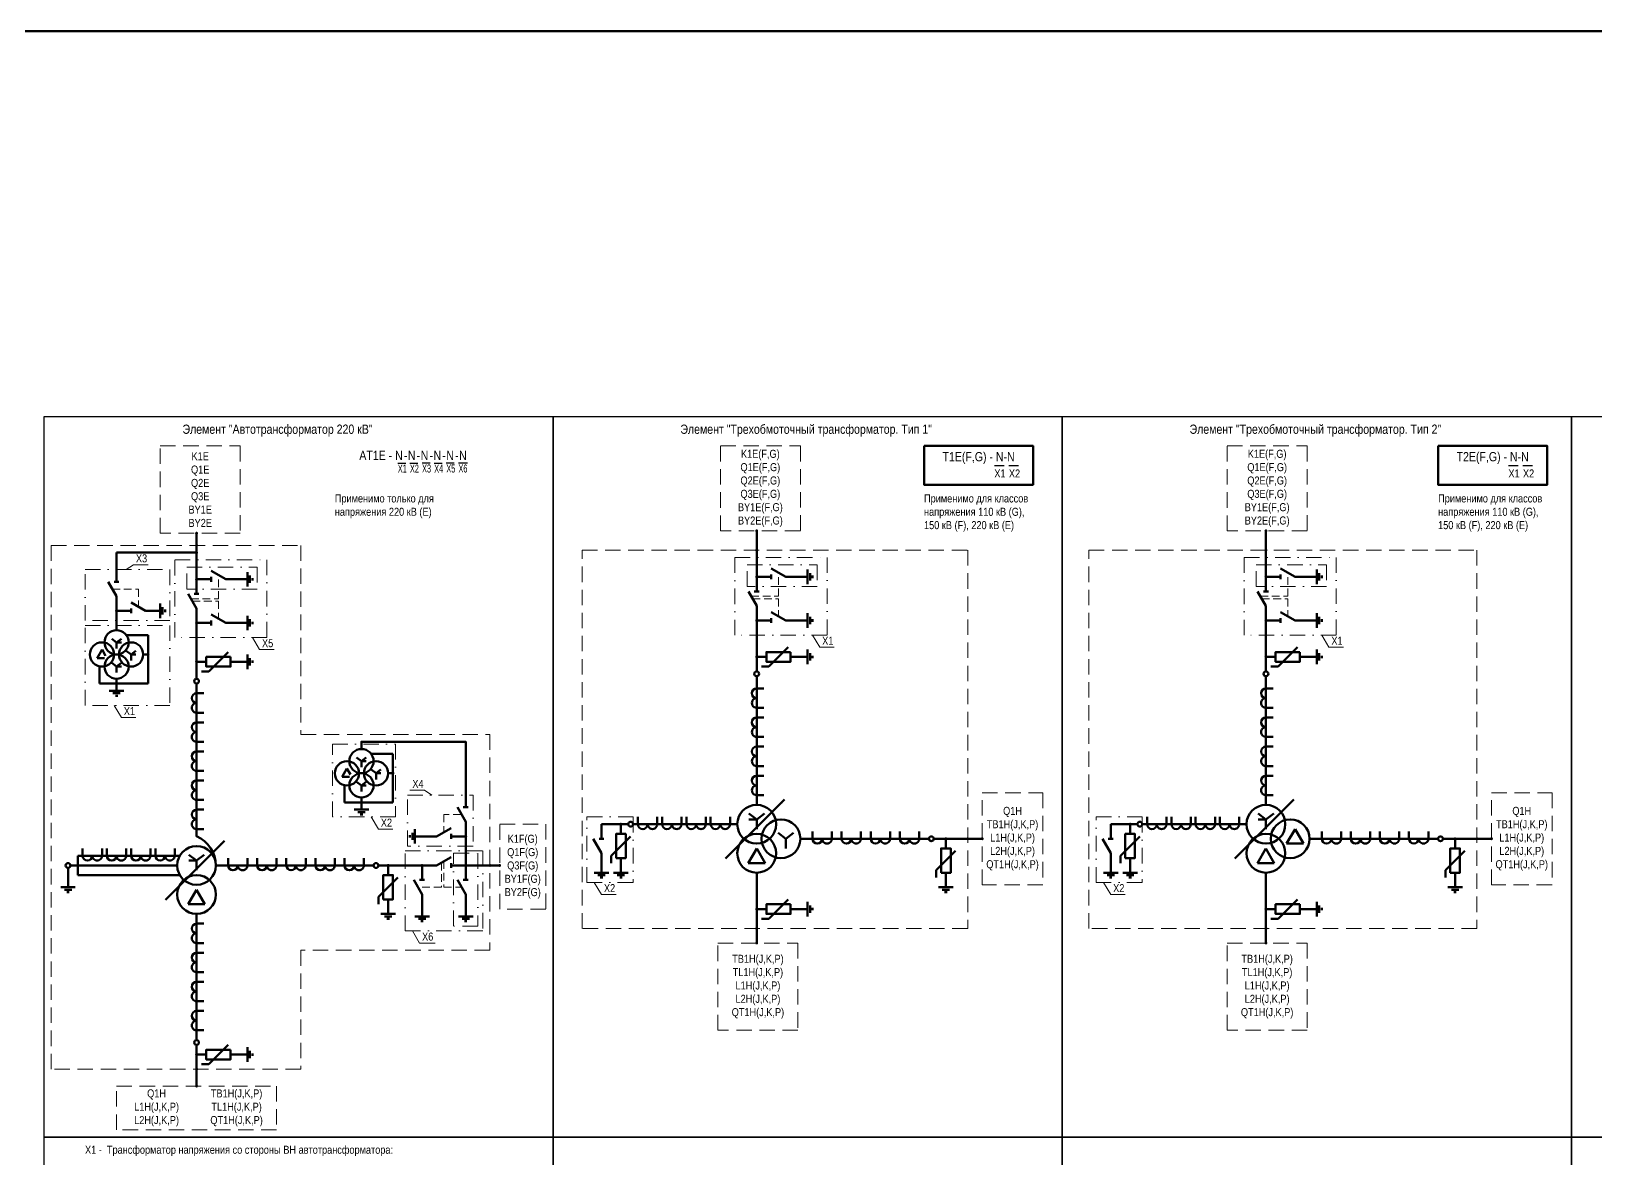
# Model space of a CAD drawing. Header units: millimetres. Extents: x 2565 to 10526, y 3800 to 9503.
# Drawn here: x 7412 to 8057, y 7320 to 7785 of the extents above; entities that cross this region are included whole.
import ezdxf
from ezdxf.enums import TextEntityAlignment as Align

# ---------------------------------------------------------------- set-up
doc = ezdxf.new("R2010")
doc.units = ezdxf.units.MM
doc.linetypes.add('штриховая2', pattern=[9.525, 6.35, -3.175])
doc.linetypes.add('штрихпунктирная2', pattern=[12.7, 6.35, -3.175, 0, -3.175])
for name, color, linetype, lineweight in [('Обводящая', 1, 'штрихпунктирная2', 13), ('Основная', 7, 'Continuous', 30), ('Толстая', 7, 'Continuous', 53), ('Штриховая', 7, 'штриховая2', 20)]:
    doc.layers.add(name, color=color, linetype=linetype, lineweight=lineweight)
doc.layers.add('Рамка', color=190, linetype='Continuous', lineweight=25, plot=False)
doc.styles.add('Narrow', font='ARIALN.TTF')
doc.styles.add('Вывод', font='tahoma.ttf', dxfattribs={"height": 2.5})
doc.styles.add('Компонент', font='ARIALN.TTF', dxfattribs={"height": 3.5})
doc.styles.add('Функция', font='ARIALN.TTF', dxfattribs={"height": 2})

# ---------------------------------------------------------------- blocks, each defined once
blk = doc.blocks.new('*U44')
at = {"color": 0, "ltscale": 0.35}
for q in [(4, 4), (-7, -4)]:
    blk.add_line((-4, -4), q, dxfattribs=at)
at = {"color": 0}
for p, q in [((9, 0), (5, 0)), ((-5, 0), (-9, 0))]:
    blk.add_line(p, q, dxfattribs=at)
at = {"color": 0, "ltscale": 0.35}
blk.add_lwpolyline([(5, 2), (-5, 2), (-5, -2), (5, -2)], close=True, dxfattribs=at)
at = {"layer": 'Основная'}
for tag, height, style, p in [('ОУ', 3.5, 'Компонент', (0, 6)), ('В1', 2.5, 'Вывод', (-7, -2)), ('F', 2, 'Функция', (-3, -5)), ('В2', 2.5, 'Вывод', (7, -2))]:
    blk.add_attdef(tag, text='', height=height, dxfattribs=dict(at, style=style)).set_placement(p, align=Align.MIDDLE_CENTER)
blk = doc.blocks.new('*U28')
at = {"color": 0}
for p, q in [((-3, 0), (0, 0)), ((0, -3), (0, 3)), ((1, -1.5), (1, 1.5)), ((2, -0.5), (2, 0.5))]:
    blk.add_line(p, q, dxfattribs=at)
blk = doc.blocks.new('*U16')
at = {"ltscale": 0.25}
for p, q in [((-3.46, -4), (0, 2)), ((0, 2), (3.46, -4)), ((-3.46, -4), (3.46, -4))]:
    blk.add_line(p, q, dxfattribs=at)
blk.add_circle((0, 0), 8, dxfattribs=at)
at = {"layer": 'Основная', "style": 'Компонент'}
blk.add_attdef('ОУ', text='', height=3.5, dxfattribs=at).set_placement((17, 0), align=Align.MIDDLE_CENTER)
blk = doc.blocks.new('*U17')
at = {"ltscale": 0.25}
for p, q in [((0, 0), (-20, 0)), ((14.44, 0), (0, 0))]:
    blk.add_line(p, q, dxfattribs=at)
blk.add_lwpolyline([(-18, 0, 1, 0, 0), (-20, 0, 0, 0, 0)], format="xyseb", dxfattribs=at)
at = {"layer": 'Основная', "style": 'Вывод'}
blk.add_attdef('ОС', text='', height=2.5, dxfattribs=at).set_placement((3, 2), align=Align.MIDDLE_CENTER)
blk = doc.blocks.new('*U18')
at = {"ltscale": 0.25}
for q in [(-3.2, 4.4), (3.2, 4.4), (0, -2), (3.21, 2)]:
    blk.add_line((0, 2), q, dxfattribs=at)
blk.add_circle((0, 0), 8, dxfattribs=at)
blk.add_arc((5.23, -0.15), 13.23, 113.28026, 179.33961, dxfattribs=at)
at = {"layer": 'Основная', "style": 'Компонент'}
blk.add_attdef('ОУ', text='', height=3.5, dxfattribs=at).set_placement((-17, 0), align=Align.MIDDLE_CENTER)
blk = doc.blocks.new('*U43')
at = {"color": 0, "ltscale": 0.25}
for p, q in [((-4, 0), (-4, 3)), ((4, 0), (4, 3))]:
    blk.add_line(p, q, dxfattribs=at)
at = {"color": 0, "lineweight": 50}
blk.add_line((5, 0), (-5, 0), dxfattribs=at)
at = {"color": 0, "ltscale": 0.25}
for centre, major_axis, start_param, end_param in [((2, 0), (0, -2), 4.712389, 7.853982), ((-2, 0), (2, 0), 3.141593, 6.283185)]:
    blk.add_ellipse(centre, major_axis=major_axis, ratio=1, start_param=start_param, end_param=end_param, dxfattribs=at)
at = {"layer": 'Основная'}
for tag, height, style, p in [('В1', 2.5, 'Вывод', (-6, 5)), ('В2', 2.5, 'Вывод', (6, 5)), ('ОУ', 3.5, 'Компонент', (0, -6))]:
    blk.add_attdef(tag, text='', height=height, dxfattribs=dict(at, style=style)).set_placement(p, align=Align.MIDDLE_CENTER)
blk = doc.blocks.new('*U45')
at = {"color": 0}
for p, q in [((0, 5), (0, 9)), ((0, -9), (0, -5))]:
    blk.add_line(p, q, dxfattribs=at)
at = {"color": 0, "ltscale": 0.35}
for q in [(4, 4), (-4, -7)]:
    blk.add_line((-4, -4), q, dxfattribs=at)
blk.add_lwpolyline([(-2, -5), (-2, 5), (2, 5), (2, -5)], close=True, dxfattribs=at)
at = {"layer": 'Основная'}
for tag, height, style, p in [('В1', 2.5, 'Вывод', (2, 7)), ('ОУ', 3.5, 'Компонент', (-6, 0)), ('F', 2, 'Функция', (-3, -5)), ('В2', 2.5, 'Вывод', (2, -7))]:
    blk.add_attdef(tag, text='', height=height, dxfattribs=dict(at, style=style)).set_placement(p, align=Align.MIDDLE_CENTER)
blk = doc.blocks.new('*U31')
at = {"color": 0}
for p, q in [((-3, 0), (3, 0)), ((0, 3), (0, 0)), ((-1.5, -1), (1.5, -1)), ((-0.5, -2), (0.5, -2))]:
    blk.add_line(p, q, dxfattribs=at)
blk = doc.blocks.new('*U191')
at = {"color": 0}
blk.add_line((0, 0), (6, 3.43), dxfattribs=at)
blk = doc.blocks.new('*U35')
at = {"color": 0}
blk.add_line((0, -1), (0, 1), dxfattribs=at)
blk = doc.blocks.new('*U33')
at = {"color": 0}
for p, q in [((0, 3), (0, 9)), ((0, -9), (0, -3))]:
    blk.add_line(p, q, dxfattribs=at)
at = {"color": 0, "ltscale": 0.25, "rotation": 89.99999999999999}
for name, p in [('*U191', (0, -3)), ('*U35', (0, 3))]:
    blk.add_blockref(name, p, dxfattribs=at)
at = {"layer": 'Основная'}
for tag, height, style, p in [('В1', 2.5, 'Вывод', (2, 7)), ('ОУ', 3.5, 'Компонент', (-12, 0)), ('В2', 2.5, 'Вывод', (2, -7))]:
    blk.add_attdef(tag, text='', height=height, dxfattribs=dict(at, style=style)).set_placement(p, align=Align.MIDDLE_CENTER)
blk = doc.blocks.new('*U27')
at = {"color": 0}
for p, q in [((-3, 0), (3, 0)), ((0, 3), (0, 0)), ((-1.5, -1), (1.5, -1)), ((-0.5, -2), (0.5, -2))]:
    blk.add_line(p, q, dxfattribs=at)
blk = doc.blocks.new('*U42')
at = {"color": 0, "lineweight": 50}
blk.add_line((0, -5), (0, 5), dxfattribs=at)
at = {"color": 0, "ltscale": 0.25}
for p, q in [((0, 4), (3, 4)), ((0, -4), (3, -4))]:
    blk.add_line(p, q, dxfattribs=at)
for centre, major_axis, start_param, end_param in [((0, -2), (-2, 0), 4.712389, 7.853982), ((0, 2), (0, -2), 3.141593, 6.283185)]:
    blk.add_ellipse(centre, major_axis=major_axis, ratio=1, start_param=start_param, end_param=end_param, dxfattribs=at)
at = {"layer": 'Основная'}
for tag, height, style, p in [('В1', 2.5, 'Вывод', (5, 6)), ('ОУ', 3.5, 'Компонент', (-6, 0)), ('В2', 2.5, 'Вывод', (5, -6))]:
    blk.add_attdef(tag, text='', height=height, dxfattribs=dict(at, style=style)).set_placement(p, align=Align.MIDDLE_CENTER)
blk = doc.blocks.new('*U22')
at = {"ltscale": 0.25}
for q in [(-3.2, 4.4), (3.2, 4.4), (0, -2), (3.21, 2)]:
    blk.add_line((0, 2), q, dxfattribs=at)
blk.add_circle((0, 0), 8, dxfattribs=at)
at = {"layer": 'Основная', "style": 'Компонент'}
blk.add_attdef('ОУ', text='', height=3.5, dxfattribs=at).set_placement((-17, 0), align=Align.MIDDLE_CENTER)
blk = doc.blocks.new('*U62')
at = {"ltscale": 0.25}
for q in [(-5.2, 2.4), (1.2, 2.4), (-2, -4)]:
    blk.add_line((-2, 0), q, dxfattribs=at)
blk.add_circle((0, 0), 8, dxfattribs=at)
at = {"layer": 'Основная', "style": 'Компонент'}
blk.add_attdef('ОУ', text='', height=3.5, dxfattribs=at).set_placement((0, -17), align=Align.MIDDLE_CENTER)
blk = doc.blocks.new('*U94')
at = {"color": 0}
for p, q in [((-9, 0), (-3, 0)), ((3, 0), (9, 0))]:
    blk.add_line(p, q, dxfattribs=at)
at = {"color": 0, "ltscale": 0.25}
for name, p in [('*U191', (-3, 0)), ('*U35', (3, 0))]:
    blk.add_blockref(name, p, dxfattribs=at)
at = {"layer": 'Основная'}
for tag, height, style, p in [('ОУ', 3.5, 'Компонент', (0, 12)), ('В2', 2.5, 'Вывод', (-7, -2)), ('В1', 2.5, 'Вывод', (7, -2))]:
    blk.add_attdef(tag, text='', height=height, dxfattribs=dict(at, style=style)).set_placement(p, align=Align.MIDDLE_CENTER)
blk = doc.blocks.new('*U25')
at = {"color": 0}
for p, q in [((-3, 0), (0, 0)), ((0, -3), (0, 3)), ((1, -1.5), (1, 1.5)), ((2, -0.5), (2, 0.5))]:
    blk.add_line(p, q, dxfattribs=at)
blk = doc.blocks.new('*U41')
at = {"color": 0}
for p, q in [((-3, 0), (-9, 0)), ((9, 0), (3, 0))]:
    blk.add_line(p, q, dxfattribs=at)
at = {"color": 0, "ltscale": 0.25, "xscale": -1}
for name, p in [('*U191', (3, 0)), ('*U35', (-3, 0))]:
    blk.add_blockref(name, p, dxfattribs=at)
at = {"layer": 'Основная'}
for tag, height, style, p in [('ОУ', 3.5, 'Компонент', (0, 12)), ('В1', 2.5, 'Вывод', (-7, -2)), ('В2', 2.5, 'Вывод', (7, -2))]:
    blk.add_attdef(tag, text='', height=height, dxfattribs=dict(at, style=style)).set_placement(p, align=Align.MIDDLE_CENTER)
blk = doc.blocks.new('*U20')
at = {"color": 0, "ltscale": 0.35}
for p, q in [((0, 2), (-2, -1.5)), ((0, 2), (1.5, -0.5)), ((-2, -1.5), (1, -1.5))]:
    blk.add_line(p, q, dxfattribs=at)
blk.add_circle((0, 0), 5, dxfattribs=at)
at = {"ltscale": 0.35, "style": 'Компонент'}
blk.add_attdef('ОУ', text='', height=3.5, dxfattribs=at).set_placement((-3, 10), align=Align.MIDDLE_CENTER)
blk = doc.blocks.new('*U19')
at = {"color": 0, "ltscale": 0.35}
for q in [(-2, 1.5), (2, 1.5), (2, 0), (0, -2.5)]:
    blk.add_line((0, 0), q, dxfattribs=at)
blk.add_circle((0, 0), 5, dxfattribs=at)
at = {"ltscale": 0.35, "style": 'Компонент'}
blk.add_attdef('ОУ', text='', height=3.5, dxfattribs=at).set_placement((0, 8), align=Align.MIDDLE_CENTER)
blk = doc.blocks.new('*U21')
at = {"color": 0, "ltscale": 0.35}
for q in [(-2, 1.5), (2, 1.5), (2, 0), (0, -2.5)]:
    blk.add_line((0, 0), q, dxfattribs=at)
blk.add_circle((0, 0), 5, dxfattribs=at)
at = {"ltscale": 0.35, "style": 'Компонент'}
blk.add_attdef('ОУ', text='', height=3.5, dxfattribs=at).set_placement((-9, 8), align=Align.MIDDLE_CENTER)
blk = doc.blocks.new('*U26')
at = {"color": 0}
for p, q in [((3, 0), (-3, 0)), ((0, 3), (0, 0)), ((1.5, -1), (-1.5, -1)), ((0.5, -2), (-0.5, -2))]:
    blk.add_line(p, q, dxfattribs=at)
blk = doc.blocks.new('*U29')
at = {"color": 0}
for p, q in [((-2, 0.5), (-2, -0.5)), ((-1, 1.5), (-1, -1.5)), ((0, 3), (0, -3)), ((3, 0), (0, 0))]:
    blk.add_line(p, q, dxfattribs=at)
blk = doc.blocks.new('*U125')
at = {"ltscale": 0.25}
for p, q in [((-5.46, -2), (-2, 4)), ((-2, 4), (1.46, -2)), ((-5.46, -2), (1.46, -2))]:
    blk.add_line(p, q, dxfattribs=at)
blk.add_circle((0, 0), 8, dxfattribs=at)
at = {"layer": 'Основная', "style": 'Компонент'}
blk.add_attdef('ОУ', text='', height=3.5, dxfattribs=at).set_placement((0, -17), align=Align.MIDDLE_CENTER)

msp = doc.modelspace()

# ---------------------------------------------------------------- linework, layer by layer
at = {"layer": 'Обводящая', "linetype": 'штрихпунктирная2'}
for points in [[(7702, 7568), (7740, 7568), (7740, 7536), (7702, 7536)], [(7912, 7568), (7950, 7568), (7950, 7536), (7912, 7536)], [(7471, 7567), (7509, 7567), (7509, 7535), (7471, 7535)], [(7476, 7564), (7505, 7564), (7505, 7555), (7476, 7555)], [(7707, 7565), (7736, 7565), (7736, 7556), (7707, 7556)], [(7917, 7565), (7946, 7565), (7946, 7556), (7917, 7556)], [(7566, 7447), (7598, 7447), (7598, 7414), (7566, 7414)]]:
    msp.add_lwpolyline(points, close=True, dxfattribs=at)
at = {"layer": 'Обводящая'}
for points in [[(7469, 7542), (7434, 7542), (7434, 7563), (7469, 7563)], [(7434, 7540), (7469, 7540), (7469, 7507), (7434, 7507)], [(7536, 7491), (7562, 7491), (7562, 7461), (7536, 7461)], [(7594, 7449), (7567, 7449), (7567, 7470), (7594, 7470), (7594, 7449), (7594, 7449)], [(7641, 7461), (7660, 7461), (7660, 7434), (7641, 7434)], [(7851, 7461), (7870, 7461), (7870, 7434), (7851, 7434)], [(7586, 7446), (7596, 7446), (7596, 7416), (7586, 7416)]]:
    msp.add_lwpolyline(points, close=True, dxfattribs=at)
for points in [[(7451, 7563), (7454, 7565), (7460, 7565)], [(7734, 7536), (7737, 7531), (7743, 7531)], [(7944, 7536), (7947, 7531), (7953, 7531)], [(7503, 7535), (7506, 7530), (7512, 7530)], [(7446, 7507), (7449, 7502), (7455, 7502)], [(7577, 7470), (7574, 7472), (7568, 7472)], [(7552, 7461), (7555, 7456), (7561, 7456)], [(7644, 7434), (7647, 7429), (7653, 7429)], [(7854, 7434), (7857, 7429), (7863, 7429)], [(7569, 7414), (7572, 7409), (7579, 7409)]]:
    msp.add_lwpolyline(points, dxfattribs=at)
at = {"layer": 'Основная', "color": 5, "lineweight": 70}
msp.add_lwpolyline([(4029, 7785), (10150, 7785), (10150, 6031), (4029, 6031)], close=True, dxfattribs=at)
at = {"layer": 'Основная'}
for points in [[(7809, 7606), (7813, 7606)], [(7815, 7606), (7819, 7606)], [(8021, 7606), (8025, 7606)], [(8027, 7606), (8031, 7606)]]:
    msp.add_lwpolyline(points, dxfattribs=at)
at = {"layer": 'Основная', "ltscale": 0.25, "const_width": 0.6}
for points in [[(7803.7, 7452, 1), (7804.3, 7452, 1)], [(8013.7, 7452, 1), (8014.3, 7452, 1)]]:
    msp.add_lwpolyline(points, format="xyb", close=True, dxfattribs=at)
at = {"layer": 'Рамка'}
for points in [[(7417, 7329), (7627, 7329), (7627, 7626), (7417, 7626)], [(7627, 7329), (7837, 7329), (7837, 7626), (7627, 7626)], [(7837, 7329), (8047, 7329), (8047, 7626), (7837, 7626)], [(8047, 7329), (8257, 7329), (8257, 7626), (8047, 7626)], [(7417, 7032), (7627, 7032), (7627, 7329), (7417, 7329)], [(7627, 7032), (7837, 7032), (7837, 7329), (7627, 7329)], [(7837, 7032), (8047, 7032), (8047, 7329), (7837, 7329)], [(8047, 7032), (8257, 7032), (8257, 7329), (8047, 7329)]]:
    msp.add_lwpolyline(points, close=True, dxfattribs=at)
at = {"layer": 'Толстая'}
for points in [[(7780, 7614), (7825, 7614), (7825, 7598), (7780, 7598)], [(7992, 7614), (8037, 7614), (8037, 7598), (7992, 7598)]]:
    msp.add_lwpolyline(points, close=True, dxfattribs=at)
at = {"layer": 'Толстая', "ltscale": 0.25, "const_width": 0.6}
for points in [[(7479.7, 7578, 1), (7480.3, 7578, 1)], [(7710.7, 7579, 1), (7711.3, 7579, 1)], [(7920.7, 7579, 1), (7921.3, 7579, 1)], [(7479.7, 7573, 1), (7480.3, 7573, 1)], [(7479.7, 7570, 1), (7480.3, 7570, 1)], [(7710.7, 7571, 1), (7711.3, 7571, 1)], [(7920.7, 7571, 1), (7921.3, 7571, 1)], [(7479.7, 7559, 1), (7480.3, 7559, 1)], [(7710.7, 7560, 1), (7711.3, 7560, 1)], [(7920.7, 7560, 1), (7921.3, 7560, 1)], [(7446.7, 7546, 1), (7447.3, 7546, 1)], [(7710.7, 7542, 1), (7711.3, 7542, 1)], [(7920.7, 7542, 1), (7921.3, 7542, 1)], [(7479.7, 7541, 1), (7480.3, 7541, 1)], [(7459.7, 7528, 1), (7460.3, 7528, 1)], [(7479.7, 7525, 1), (7480.3, 7525, 1)], [(7710.7, 7527, 1), (7711.3, 7527, 1)], [(7920.7, 7527, 1), (7921.3, 7527, 1)], [(7446.7, 7516, 1), (7447.3, 7516, 1)], [(7560.7, 7479, 1), (7561.3, 7479, 1)], [(7547.7, 7467, 1), (7548.3, 7467, 1)], [(7654.7, 7458, 1), (7655.3, 7458, 1)], [(7864.7, 7458, 1), (7865.3, 7458, 1)], [(7590.7, 7453, 1), (7591.3, 7453, 1)], [(7788.7, 7452, 1), (7789.3, 7452, 1)], [(7797.7, 7452, 1), (7798.3, 7452, 1)], [(7998.7, 7452, 1), (7999.3, 7452, 1)], [(8007.7, 7452, 1), (8008.3, 7452, 1)], [(7430.7, 7441, 1), (7431.3, 7441, 1)], [(7558.7, 7441, 1), (7559.3, 7441, 1)], [(7572.7, 7441, 1), (7573.3, 7441, 1)], [(7590.7, 7441, 1), (7591.3, 7441, 1)], [(7600.7, 7441, 1), (7601.3, 7441, 1)], [(7604.7, 7441, 1), (7605.3, 7441, 1)], [(7710.7, 7423, 1), (7711.3, 7423, 1)], [(7920.7, 7423, 1), (7921.3, 7423, 1)], [(7710.7, 7415, 1), (7711.3, 7415, 1)], [(7920.7, 7415, 1), (7921.3, 7415, 1)], [(7710.7, 7409, 1), (7711.3, 7409, 1)], [(7920.7, 7409, 1), (7921.3, 7409, 1)], [(7479.7, 7363, 1), (7480.3, 7363, 1)], [(7479.7, 7357, 1), (7480.3, 7357, 1)], [(7479.7, 7350, 1), (7480.3, 7350, 1)]]:
    msp.add_lwpolyline(points, format="xyb", close=True, dxfattribs=at)
at = {"layer": 'Толстая'}
for points in [[(7480, 7559), (7480, 7578)], [(7711, 7560), (7711, 7579)], [(7921, 7560), (7921, 7579)], [(7447, 7570), (7480, 7570)], [(7447, 7564), (7447, 7570)], [(7447, 7546), (7447, 7538)], [(7711, 7521), (7711, 7542)], [(7921, 7521), (7921, 7542)], [(7451, 7536), (7460, 7536)], [(7460, 7536), (7460, 7516)], [(7480, 7518), (7480, 7541)], [(7460, 7528), (7458, 7528)], [(7447, 7516), (7447, 7518)], [(7711, 7466), (7711, 7519)], [(7921, 7466), (7921, 7519)], [(7440, 7516), (7460, 7516)], [(7480, 7453), (7480, 7516)], [(7591, 7465), (7591, 7492), (7548, 7492), (7548, 7489)], [(7552, 7487), (7561, 7487)], [(7561, 7487), (7561, 7467)], [(7561, 7479), (7559, 7479)], [(7541, 7467), (7561, 7467)], [(7548, 7467), (7548, 7469)], [(7591, 7453), (7591, 7441)], [(7647, 7458), (7658, 7458)], [(7660, 7458), (7703, 7458)], [(7729, 7452), (7782, 7452)], [(7784, 7452), (7804, 7452)], [(7857, 7458), (7868, 7458)], [(7870, 7458), (7913, 7458)], [(7939, 7452), (7992, 7452)], [(7994, 7452), (8014, 7452)], [(7427, 7440), (7427, 7435)], [(7431, 7441), (7428, 7441)], [(7473, 7445), (7431, 7445)], [(7431, 7445), (7431, 7437)], [(7472, 7441), (7431, 7441)], [(7488, 7441), (7553, 7441)], [(7555, 7441), (7573, 7441)], [(7591, 7441), (7605, 7441)], [(7473, 7437), (7431, 7437)], [(7711, 7438), (7711, 7409)], [(7921, 7438), (7921, 7409)], [(7480, 7421), (7480, 7369)], [(7480, 7350), (7480, 7367)]]:
    msp.add_lwpolyline(points, dxfattribs=at)
at = {"layer": 'Толстая', "ltscale": 100}
for points in [[(7440, 7516), (7440, 7523)], [(7541, 7467), (7541, 7474)]]:
    msp.add_lwpolyline(points, dxfattribs=at)
at = {"layer": 'Толстая'}
for centre in [(7480, 7517), (7711, 7520), (7921, 7520), (7659, 7458), (7869, 7458), (7783, 7452), (7993, 7452), (7427, 7441), (7554, 7441), (7480, 7368)]:
    msp.add_circle(centre, 1, dxfattribs=at)
at = {"layer": 'Штриховая', "linetype": 'штриховая2'}
for points in [[(7465, 7614), (7498, 7614), (7498, 7578), (7465, 7578)], [(7696, 7614), (7729, 7614), (7729, 7579), (7696, 7579)], [(7905, 7614), (7938, 7614), (7938, 7579), (7905, 7579)], [(7695, 7409), (7728, 7409), (7728, 7373), (7695, 7373)], [(7905, 7409), (7938, 7409), (7938, 7373), (7905, 7373)]]:
    msp.add_lwpolyline(points, close=True, dxfattribs=at)
at = {"layer": 'Штриховая'}
for points in [[(7420, 7573), (7523, 7573), (7523, 7495), (7601, 7495), (7601, 7406), (7523, 7406), (7523, 7357), (7420, 7357)], [(7639, 7571), (7798, 7571), (7798, 7415), (7639, 7415)], [(7848, 7571), (8008, 7571), (8008, 7415), (7848, 7415)], [(7804, 7471), (7829, 7471), (7829, 7433), (7804, 7433)], [(8014, 7471), (8039, 7471), (8039, 7433), (8014, 7433)], [(7605, 7458), (7624, 7458), (7624, 7423), (7605, 7423)], [(7447, 7350), (7513, 7350), (7513, 7332), (7447, 7332)]]:
    msp.add_lwpolyline(points, close=True, dxfattribs=at)
at = {"layer": 'Штриховая', "ltscale": 0.5}
for points in [[(7708.71, 7552), (7720, 7552), (7720, 7561.71)], [(7918.71, 7552), (7930, 7552), (7930, 7561.71)], [(7477.71, 7551), (7489, 7551), (7489, 7560.71)], [(7478.29, 7550), (7489, 7550), (7489, 7542.71)], [(7709.29, 7551), (7720, 7551), (7720, 7543.71)], [(7919.29, 7551), (7930, 7551), (7930, 7543.71)], [(7581, 7442.14), (7581, 7432), (7571.29, 7432)], [(7582, 7442.71), (7582, 7432), (7589.29, 7432)]]:
    msp.add_lwpolyline(points, dxfattribs=at)
at = {"layer": 'Штриховая', "linetype": 'штриховая2', "ltscale": 0.5}
for points in [[(7445.29, 7555), (7456, 7555), (7456, 7547.71)], [(7589, 7462), (7582, 7462), (7582, 7454.71)]]:
    msp.add_lwpolyline(points, dxfattribs=at)

# ---------------------------------------------------------------- block references
at = {"layer": 'Толстая', "ltscale": 0.25}
for name, p in [('*U33', (7447, 7555)), ('*U41', (7489, 7559)), ('*U25', (7501, 7559)), ('*U41', (7720, 7560)), ('*U25', (7732, 7560)), ('*U41', (7930, 7560)), ('*U25', (7942, 7560)), ('*U33', (7480, 7550)), ('*U33', (7711, 7551)), ('*U33', (7921, 7551)), ('*U41', (7456, 7546)), ('*U25', (7465, 7546)), ('*U41', (7489, 7541)), ('*U25', (7501, 7541)), ('*U41', (7720, 7542)), ('*U25', (7732, 7542)), ('*U41', (7930, 7542)), ('*U25', (7942, 7542)), ('*U28', (7732, 7527)), ('*U28', (7942, 7527)), ('*U28', (7501, 7525)), ('*U26', (7447, 7513)), ('*U42', (7480, 7508)), ('*U42', (7711, 7510)), ('*U42', (7921, 7510)), ('*U42', (7480, 7496)), ('*U42', (7711, 7498)), ('*U42', (7921, 7498)), ('*U42', (7711, 7486)), ('*U42', (7921, 7486)), ('*U42', (7480, 7484)), ('*U42', (7711, 7474)), ('*U42', (7921, 7474)), ('*U42', (7480, 7472)), ('*U33', (7591, 7462)), ('*U42', (7480, 7460)), ('*U26', (7548, 7464)), ('*U43', (7666, 7458)), ('*U43', (7676, 7458)), ('*U43', (7686, 7458)), ('*U43', (7696, 7458)), ('*U43', (7876, 7458)), ('*U43', (7886, 7458)), ('*U43', (7896, 7458)), ('*U43', (7906, 7458)), ('*U29', (7570, 7453)), ('*U94', (7582, 7453)), ('*U33', (7647, 7449)), ('*U43', (7738, 7452)), ('*U43', (7750, 7452)), ('*U43', (7762, 7452)), ('*U43', (7774, 7452)), ('*U33', (7857, 7449)), ('*U43', (7948, 7452)), ('*U43', (7960, 7452)), ('*U43', (7972, 7452)), ('*U43', (7984, 7452)), ('*U43', (7437, 7445)), ('*U43', (7447, 7445)), ('*U43', (7457, 7445)), ('*U43', (7467, 7445)), ('*U43', (7497, 7441)), ('*U43', (7509, 7441)), ('*U43', (7521, 7441)), ('*U43', (7533, 7441)), ('*U43', (7545, 7441)), ('*U33', (7573, 7432)), ('*U94', (7582, 7441)), ('*U33', (7591, 7432)), ('*U27', (7647, 7438)), ('*U31', (7655, 7438)), ('*U27', (7857, 7438)), ('*U31', (7865, 7438)), ('*U31', (7427, 7432)), ('*U31', (7789, 7432)), ('*U31', (7999, 7432)), ('*U28', (7732, 7423)), ('*U28', (7942, 7423)), ('*U31', (7559, 7421)), ('*U27', (7573, 7420)), ('*U27', (7591, 7420)), ('*U42', (7480, 7413)), ('*U42', (7480, 7401)), ('*U42', (7480, 7389)), ('*U42', (7480, 7377)), ('*U28', (7501, 7363))]:
    msp.add_blockref(name, p, dxfattribs=at)
at = {"layer": 'Толстая', "ltscale": 0.35}
for name, p in [('*U21', (7447, 7533)), ('*U20', (7441, 7528)), ('*U19', (7453, 7528)), ('*U44', (7720, 7527)), ('*U44', (7930, 7527)), ('*U19', (7447, 7523)), ('*U44', (7489, 7525)), ('*U20', (7542, 7479)), ('*U21', (7548, 7484)), ('*U19', (7554, 7479)), ('*U19', (7548, 7474)), ('*U45', (7655, 7449)), ('*U16', (7711, 7446)), ('*U45', (7789, 7443)), ('*U45', (7865, 7449)), ('*U16', (7921, 7446)), ('*U45', (7999, 7443)), ('*U45', (7559, 7432)), ('*U16', (7480, 7429)), ('*U44', (7720, 7423)), ('*U44', (7930, 7423)), ('*U44', (7489, 7363))]:
    msp.add_blockref(name, p, dxfattribs=at)
at = {"layer": 'Толстая', "ltscale": 0.25, "rotation": 224.9999999999999}
for p in [(7708.36, 7454.05), (7918.36, 7454.05), (7477.36, 7437.05)]:
    msp.add_blockref('*U17', p, dxfattribs=at)
at = {"layer": 'Толстая', "ltscale": 0.35, "xscale": -1}
for name, p in [('*U22', (7711, 7458)), ('*U22', (7921, 7458)), ('*U62', (7721, 7452)), ('*U125', (7931, 7452)), ('*U18', (7480, 7441))]:
    msp.add_blockref(name, p, dxfattribs=at)

# ---------------------------------------------------------------- texts
at = {"layer": 'Основная', "style": 'Narrow'}
for s, p in [('Элемент "Автотрансформатор 220 кВ" ', (7514, 7619)), ('Элемент "Трехобмоточный трансформатор. Тип 1" ', (7732, 7619)), ('Элемент "Трехобмоточный трансформатор. Тип 2" ', (7942, 7619))]:
    msp.add_text(s, height=3.8, dxfattribs=at).set_placement(p, align=Align.CENTER)
for s, p in [('X1', (7809, 7601)), ('X2', (7815, 7601)), ('X1', (8021, 7601)), ('X2', (8027, 7601)), ('X3', (7455, 7566)), ('X5', (7507, 7531)), ('X1', (7738, 7532)), ('X1', (7948, 7532)), ('X1', (7450, 7503)), ('X4', (7569, 7473)), ('X2', (7556, 7457)), ('X2', (7648, 7430)), ('X2', (7858, 7430)), ('X6', (7573, 7410))]:
    msp.add_text(s, height=3.3, dxfattribs=at).set_placement(p)
for s, insert, char_height, width, attachment_point in [('K1E\\PQ1E\\PQ2E\\PQ3E\\PBY1E\\PBY2E', (7481.5, 7596), 3.3, 33, 5), ('K1E(F,G)\\PQ1E(F,G)\\PQ2E(F,G)\\PQ3E(F,G)\\PBY1E(F,G)\\PBY2E(F,G)', (7712.5, 7596.5), 3.3, 33, 5), ('\\pi-11.4,l11.4,t11.4;T1E(F,G) - N-N', (7802.5, 7609), 3.8, 45, 5), ('K1E(F,G)\\PQ1E(F,G)\\PQ2E(F,G)\\PQ3E(F,G)\\PBY1E(F,G)\\PBY2E(F,G)', (7921.5, 7596.5), 3.3, 33, 5), ('\\pi-11.4,l11.4,t11.4;T2E(F,G) - N-N', (8014.5, 7609), 3.8, 45, 5), ('Применимо только для напряжения 220 кВ (E)', (7537, 7594), 3.3, 47, 1), ('Применимо для классов напряжения 110 кВ (G), 150 кВ (F), 220 кВ (E)', (7780, 7594), 3.3, 47, 1), ('Применимо для классов напряжения 110 кВ (G), 150 кВ (F), 220 кВ (E)', (7992, 7594), 3.3, 47, 1), ('K1F(G)\\PQ1F(G)\\PQ3F(G)\\PBY1F(G)\\PBY2F(G)', (7614.5, 7440.5), 3.3, 19, 5), ('\\pi-9.9,l9.9,t9.9;X1 -  Трансформатор напряжения со стороны ВН автотрансформатора:', (7434, 7325.4), 3.3, 180, 1)]:
    msp.add_mtext(s, dxfattribs=dict(at, insert=insert, char_height=char_height, width=width, attachment_point=attachment_point))
at = {"layer": 'Основная', "color": 3, "char_height": 3.3, "attachment_point": 5, "style": 'Narrow'}
for s, insert, width in [('\\pi-9.9,l9.9,t9.9;{\\C256;Q1H\\PTB1H(J,K,P)\\PL1H(J,K,P)\\PL2H(J,K,P)\\PQT1H(J,K,P)}', (7816.5, 7452), 25), ('\\pi-9.9,l9.9,t9.9;{\\C256;Q1H\\PTB1H(J,K,P)\\PL1H(J,K,P)\\PL2H(J,K,P)\\PQT1H(J,K,P)}', (8026.5, 7452), 25), ('\\pi-9.9,l9.9,t9.9;{\\C256;TB1H(J,K,P)\\PTL1H(J,K,P)\\PL1H(J,K,P)\\PL2H(J,K,P)\\PQT1H(J,K,P)}', (7711.5, 7391), 33), ('\\pi-9.9,l9.9,t9.9;{\\C256;TB1H(J,K,P)\\PTL1H(J,K,P)\\PL1H(J,K,P)\\PL2H(J,K,P)\\PQT1H(J,K,P)}', (7921.5, 7391), 33), ('\\pi-9.9,l9.9,t9.9;{\\C256;Q1H\\PL1H(J,K,P)\\PL2H(J,K,P)}', (7463.5, 7341), 33), ('\\pi-9.9,l9.9,t9.9;{\\C256;TB1H(J,K,P)\\PTL1H(J,K,P)\\PQT1H(J,K,P)}', (7496.5, 7341), 33)]:
    msp.add_mtext(s, dxfattribs=dict(at, insert=insert, width=width))
at = {"layer": 'Толстая', "insert": (7569.5, 7612), "char_height": 3.8, "width": 61, "attachment_point": 2, "style": 'Narrow'}
msp.add_mtext('\\pi-11.4,l11.4,t11.4;AT1E - {\\T1.15;N-N-N-N-N-N  }', dxfattribs=at)

# ---------------------------------------------------------------- next in the draw order: texts
at = {"layer": 'Основная', "insert": (7563, 7603), "char_height": 3.3, "width": 4.6663, "attachment_point": 7, "style": 'Narrow', "bg_fill": 2}
msp.add_mtext('{\\W0.8;\\OX1 }', dxfattribs=at)

# ---------------------------------------------------------------- next in the draw order: texts
at = {"layer": 'Основная', "insert": (7568, 7603), "char_height": 3.3, "width": 4.6663, "attachment_point": 7, "style": 'Narrow', "bg_fill": 2}
msp.add_mtext('{\\W0.8;\\OX2 }', dxfattribs=at)

# ---------------------------------------------------------------- next in the draw order: texts
at = {"layer": 'Основная', "insert": (7573, 7603), "char_height": 3.3, "width": 4.6663, "attachment_point": 7, "style": 'Narrow', "bg_fill": 2}
msp.add_mtext('{\\W0.8;\\OX3 }', dxfattribs=at)

# ---------------------------------------------------------------- next in the draw order: texts
at = {"layer": 'Основная', "insert": (7578, 7603), "char_height": 3.3, "width": 4.6663, "attachment_point": 7, "style": 'Narrow', "bg_fill": 2}
msp.add_mtext('{\\W0.8;\\OX4 }', dxfattribs=at)

# ---------------------------------------------------------------- next in the draw order: texts
at = {"layer": 'Основная', "insert": (7583, 7603), "char_height": 3.3, "width": 4.6663, "attachment_point": 7, "style": 'Narrow', "bg_fill": 2}
msp.add_mtext('{\\W0.8;\\OX5 }', dxfattribs=at)

# ---------------------------------------------------------------- next in the draw order: texts
at = {"layer": 'Основная', "insert": (7588, 7603), "char_height": 3.3, "width": 4.6663, "attachment_point": 7, "style": 'Narrow', "bg_fill": 2}
msp.add_mtext('{\\W0.8;\\OX6 }', dxfattribs=at)

doc.saveas('drawing.dxf')
